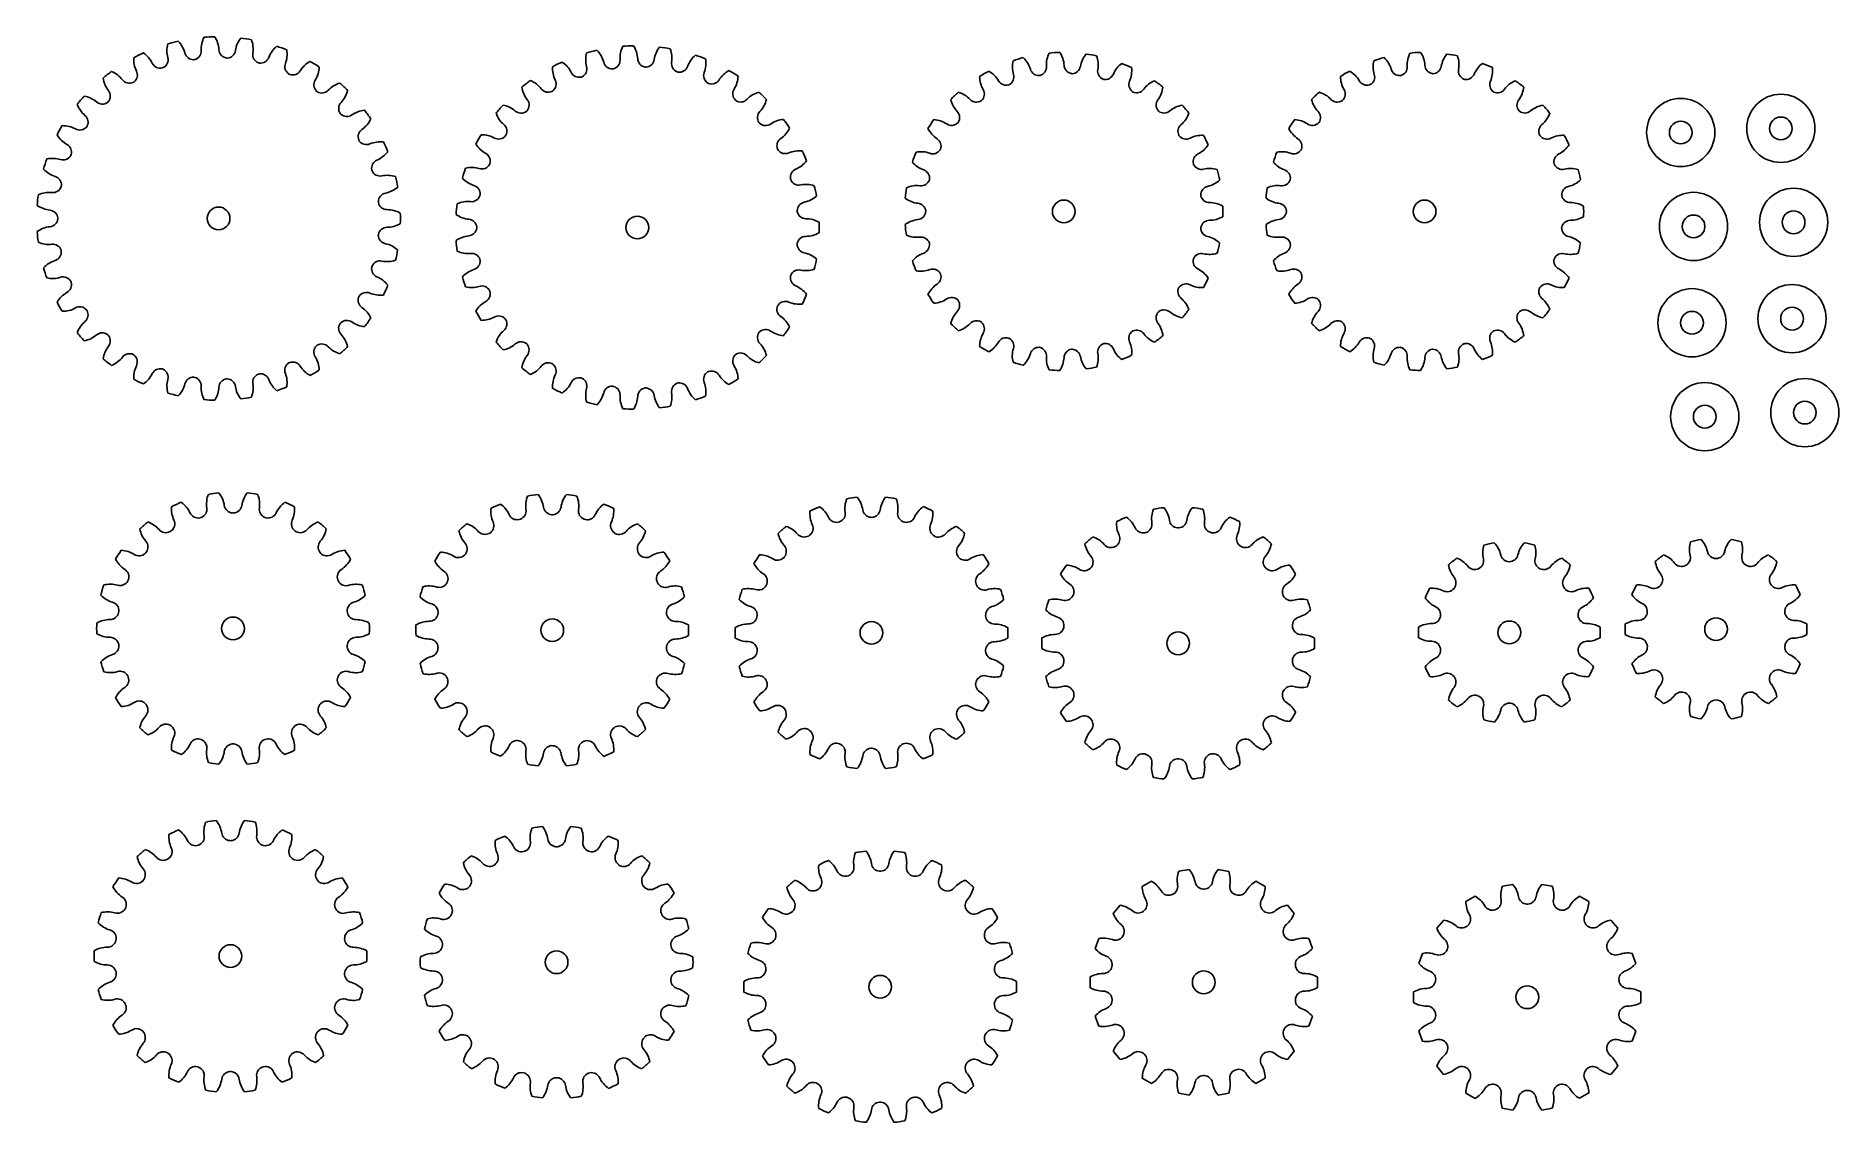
# Model space of a CAD drawing. Header units: millimetres. Extents: x 3025 to 3064.6, y 1697.2 to 1721.1.
import ezdxf

# ---------------------------------------------------------------- set-up
doc = ezdxf.new("R2010")
doc.units = ezdxf.units.MM

# ---------------------------------------------------------------- blocks, each defined once
blk = doc.blocks.new('*U43')
for centre, radius, start, end in [((0.337, 0.063), 0.584, 163.0416, 192.8571), ((0.337, -1.687), 2, 99.4923, 106.222), ((-0.422, -0.11), 0.584, 12.8571, 42.6726), ((0.337, 0.063), 0.195, 192.8571, 270), ((-0.422, -0.11), 0.195, 295.7143, 12.8571)]:
    blk.add_arc(centre, radius, start, end)
blk = doc.blocks.new('*U45')
at = {"color": 0, "linetype": 'ByBlock', "lineweight": -2, "transparency": 16777216}
for p, rotation in [((1343.446, 1856.92), 25.71428571428572), ((1344.909, 1857.213), 334.2857142857143), ((1345.59, 1856.862), 308.5714285714286), ((1342.952, 1856.335), 51.42857142857143), ((1346.051, 1856.251), 282.8571428571428), ((1342.762, 1855.593), 77.14285714285715), ((1346.201, 1855.5), 257.1428571428571), ((1342.912, 1854.842), 102.8571428571429), ((1346.011, 1854.759), 231.4285714285714), ((1343.373, 1854.231), 128.5714285714286), ((1345.517, 1854.173), 205.7142857142857), ((1344.054, 1853.88), 154.2857142857143), ((1344.819, 1853.86), 180)]:
    blk.add_blockref('*U43', p, dxfattribs=dict(at, rotation=rotation))
blk.add_blockref('*U43', (1344.144, 1857.234), dxfattribs=at)
blk = doc.blocks.new('*U46')
for centre, radius, start, end in [((0.337, 0.063), 0.584, 163.0416, 192.8571), ((0.337, -1.687), 2, 99.4923, 106.222), ((-0.422, -0.11), 0.584, 12.8571, 42.6726), ((0.337, 0.063), 0.195, 192.8571, 270), ((-0.422, -0.11), 0.195, 295.7143, 12.8571)]:
    blk.add_arc(centre, radius, start, end)
blk = doc.blocks.new('*U47')
at = {"color": 0, "linetype": 'ByBlock', "lineweight": -2, "transparency": 16777216}
for p, rotation in [((1343.446, 1856.92), 25.71428571428572), ((1344.909, 1857.213), 334.2857142857143), ((1345.59, 1856.862), 308.5714285714286), ((1342.952, 1856.335), 51.42857142857143), ((1346.051, 1856.251), 282.8571428571428), ((1342.762, 1855.593), 77.14285714285715), ((1346.201, 1855.5), 257.1428571428571), ((1342.912, 1854.842), 102.8571428571429), ((1346.011, 1854.759), 231.4285714285714), ((1343.373, 1854.231), 128.5714285714286), ((1345.517, 1854.173), 205.7142857142857), ((1344.054, 1853.88), 154.2857142857143), ((1344.819, 1853.86), 180)]:
    blk.add_blockref('*U46', p, dxfattribs=dict(at, rotation=rotation))
blk.add_blockref('*U46', (1344.144, 1857.234), dxfattribs=at)
blk = doc.blocks.new('*U48')
blk.add_line((0.118, 0.24), (-0.117, 0.24))
for centre, radius, start, end in [((0.39, -0.05), 0.584, 150.1576, 179.9731), ((-0.389, -0.05), 0.584, 359.9731, 29.7886), ((-0.389, -0.05), 0.195, 282.8303, 359.9731), ((0.39, -0.05), 0.195, 179.9731, 257.116)]:
    blk.add_arc(centre, radius, start, end)
blk = doc.blocks.new('*U49')
at = {"color": 0, "linetype": 'ByBlock', "lineweight": -2, "transparency": 16777216}
for p, rotation in [((1360.104, 1843.311), 19.99999999999999), ((1361.65, 1843.311), 340.0000000000001), ((1359.425, 1842.918), 40.00000000000002), ((1362.33, 1842.919), 320.0000000000001), ((1358.92, 1842.317), 60.00000000000001), ((1362.834, 1842.317), 299.9999999999999), ((1358.652, 1841.579), 80.00000000000001), ((1363.103, 1841.58), 280.0000000000001), ((1358.652, 1840.795), 100), ((1363.103, 1840.795), 260), ((1358.92, 1840.057), 120), ((1362.835, 1840.058), 240), ((1359.425, 1839.456), 140.0000000000001), ((1362.33, 1839.456), 220), ((1360.105, 1839.064), 160), ((1360.878, 1838.927), 180), ((1361.651, 1839.064), 200)]:
    blk.add_blockref('*U48', p, dxfattribs=dict(at, rotation=rotation))
blk.add_blockref('*U48', (1360.877, 1843.447), dxfattribs=at)
blk = doc.blocks.new('*U50')
blk.add_line((0.118, 0.24), (-0.117, 0.24))
for centre, radius, start, end in [((0.39, -0.05), 0.584, 150.1576, 179.9731), ((-0.389, -0.05), 0.584, 359.9731, 29.7886), ((-0.389, -0.05), 0.195, 282.8303, 359.9731), ((0.39, -0.05), 0.195, 179.9731, 257.116)]:
    blk.add_arc(centre, radius, start, end)
blk = doc.blocks.new('*U51')
at = {"color": 0, "linetype": 'ByBlock', "lineweight": -2, "transparency": 16777216}
for p, rotation in [((1360.104, 1843.311), 19.99999999999999), ((1361.65, 1843.311), 340.0000000000001), ((1359.425, 1842.918), 40.00000000000002), ((1362.33, 1842.919), 320.0000000000001), ((1358.92, 1842.317), 60.00000000000001), ((1362.834, 1842.317), 299.9999999999999), ((1358.652, 1841.579), 80.00000000000001), ((1363.103, 1841.58), 280.0000000000001), ((1358.652, 1840.795), 100), ((1363.103, 1840.795), 260), ((1358.92, 1840.057), 120), ((1362.835, 1840.058), 240), ((1359.425, 1839.456), 140.0000000000001), ((1362.33, 1839.456), 220), ((1360.105, 1839.064), 160), ((1360.878, 1838.927), 180), ((1361.651, 1839.064), 200)]:
    blk.add_blockref('*U50', p, dxfattribs=dict(at, rotation=rotation))
blk.add_blockref('*U50', (1360.877, 1843.447), dxfattribs=at)
blk = doc.blocks.new('*U52')
for centre, radius, start, end in [((0.389, -0.051), 0.584, 150.2606, 180.0761), ((0.002, -1.758), 2, 86.7113, 93.4409), ((-0.39, -0.052), 0.584, 0.0761, 29.8916), ((-0.39, -0.052), 0.195, 282.9332, 0.0761), ((0.389, -0.051), 0.195, 180.0761, 257.219)]:
    blk.add_arc(centre, radius, start, end)
blk = doc.blocks.new('*U53')
at = {"color": 0, "linetype": 'ByBlock', "lineweight": -2, "transparency": 16777216}
for p, rotation in [((1403.696, 1868.547), 16.36363636363637), ((1405.25, 1868.547), 343.6363636363637), ((1402.981, 1868.221), 32.72727272727273), ((1405.963, 1868.221), 327.2727272727273), ((1402.388, 1867.707), 49.09090909090909), ((1406.557, 1867.706), 310.909090909091), ((1401.963, 1867.047), 65.45454545454544), ((1406.981, 1867.046), 294.5454545454546), ((1401.742, 1866.294), 81.81818181818183), ((1407.202, 1866.293), 278.1818181818181), ((1401.742, 1865.509), 98.18181818181817), ((1407.202, 1865.508), 261.8181818181818), ((1401.963, 1864.756), 114.5454545454546), ((1406.98, 1864.755), 245.4545454545454), ((1402.387, 1864.095), 130.9090909090909), ((1406.556, 1864.094), 229.090909090909), ((1402.98, 1863.581), 147.2727272727273), ((1405.962, 1863.58), 212.7272727272727), ((1403.694, 1863.255), 163.6363636363637), ((1404.471, 1863.143), 180), ((1405.248, 1863.255), 196.3636363636363)]:
    blk.add_blockref('*U52', p, dxfattribs=dict(at, rotation=rotation))
blk.add_blockref('*U52', (1404.473, 1868.659), dxfattribs=at)
blk = doc.blocks.new('*U54')
for centre, radius, start, end in [((0.389, -0.051), 0.584, 150.2606, 180.0761), ((0.002, -1.758), 2, 86.7113, 93.4409), ((-0.39, -0.052), 0.584, 0.0761, 29.8916), ((-0.39, -0.052), 0.195, 282.9332, 0.0761), ((0.389, -0.051), 0.195, 180.0761, 257.219)]:
    blk.add_arc(centre, radius, start, end)
blk = doc.blocks.new('*U55')
at = {"color": 0, "linetype": 'ByBlock', "lineweight": -2, "transparency": 16777216}
for p, rotation in [((1403.696, 1868.547), 16.36363636363637), ((1405.25, 1868.547), 343.6363636363637), ((1402.981, 1868.221), 32.72727272727273), ((1405.963, 1868.221), 327.2727272727273), ((1402.388, 1867.707), 49.09090909090909), ((1406.557, 1867.706), 310.909090909091), ((1401.963, 1867.047), 65.45454545454544), ((1406.981, 1867.046), 294.5454545454546), ((1401.742, 1866.294), 81.81818181818183), ((1407.202, 1866.293), 278.1818181818181), ((1401.742, 1865.509), 98.18181818181817), ((1407.202, 1865.508), 261.8181818181818), ((1401.963, 1864.756), 114.5454545454546), ((1406.98, 1864.755), 245.4545454545454), ((1402.387, 1864.095), 130.9090909090909), ((1406.556, 1864.094), 229.090909090909), ((1402.98, 1863.581), 147.2727272727273), ((1405.962, 1863.58), 212.7272727272727), ((1403.694, 1863.255), 163.6363636363637), ((1404.471, 1863.143), 180), ((1405.248, 1863.255), 196.3636363636363)]:
    blk.add_blockref('*U54', p, dxfattribs=dict(at, rotation=rotation))
blk.add_blockref('*U54', (1404.473, 1868.659), dxfattribs=at)
blk = doc.blocks.new('*U62')
for centre, radius, start, end in [((0.389, -0.051), 0.584, 150.2606, 180.0761), ((0.002, -1.758), 2, 86.7113, 93.4409), ((-0.39, -0.052), 0.584, 0.0761, 29.8916), ((-0.39, -0.052), 0.195, 282.9332, 0.0761), ((0.389, -0.051), 0.195, 180.0761, 257.219)]:
    blk.add_arc(centre, radius, start, end)
blk = doc.blocks.new('*U63')
at = {"color": 0, "linetype": 'ByBlock', "lineweight": -2, "transparency": 16777216}
for p, rotation in [((1403.696, 1868.547), 16.36363636363637), ((1405.25, 1868.547), 343.6363636363637), ((1402.981, 1868.221), 32.72727272727273), ((1405.963, 1868.221), 327.2727272727273), ((1402.388, 1867.707), 49.09090909090909), ((1406.557, 1867.706), 310.909090909091), ((1401.963, 1867.047), 65.45454545454544), ((1406.981, 1867.046), 294.5454545454546), ((1401.742, 1866.294), 81.81818181818183), ((1407.202, 1866.293), 278.1818181818181), ((1401.742, 1865.509), 98.18181818181817), ((1407.202, 1865.508), 261.8181818181818), ((1401.963, 1864.756), 114.5454545454546), ((1406.98, 1864.755), 245.4545454545454), ((1402.387, 1864.095), 130.9090909090909), ((1406.556, 1864.094), 229.090909090909), ((1402.98, 1863.581), 147.2727272727273), ((1405.962, 1863.58), 212.7272727272727), ((1403.694, 1863.255), 163.6363636363637), ((1404.471, 1863.143), 180), ((1405.248, 1863.255), 196.3636363636363)]:
    blk.add_blockref('*U62', p, dxfattribs=dict(at, rotation=rotation))
blk.add_blockref('*U62', (1404.473, 1868.659), dxfattribs=at)
blk = doc.blocks.new('*U64')
for centre, radius, start, end in [((0.389, -0.051), 0.584, 150.2606, 180.0761), ((0.002, -1.758), 2, 86.7113, 93.4409), ((-0.39, -0.052), 0.584, 0.0761, 29.8916), ((-0.39, -0.052), 0.195, 282.9332, 0.0761), ((0.389, -0.051), 0.195, 180.0761, 257.219)]:
    blk.add_arc(centre, radius, start, end)
blk = doc.blocks.new('*U65')
at = {"color": 0, "linetype": 'ByBlock', "lineweight": -2, "transparency": 16777216}
for p, rotation in [((1403.696, 1868.547), 16.36363636363637), ((1405.25, 1868.547), 343.6363636363637), ((1402.981, 1868.221), 32.72727272727273), ((1405.963, 1868.221), 327.2727272727273), ((1402.388, 1867.707), 49.09090909090909), ((1406.557, 1867.706), 310.909090909091), ((1401.963, 1867.047), 65.45454545454544), ((1406.981, 1867.046), 294.5454545454546), ((1401.742, 1866.294), 81.81818181818183), ((1407.202, 1866.293), 278.1818181818181), ((1401.742, 1865.509), 98.18181818181817), ((1407.202, 1865.508), 261.8181818181818), ((1401.963, 1864.756), 114.5454545454546), ((1406.98, 1864.755), 245.4545454545454), ((1402.387, 1864.095), 130.9090909090909), ((1406.556, 1864.094), 229.090909090909), ((1402.98, 1863.581), 147.2727272727273), ((1405.962, 1863.58), 212.7272727272727), ((1403.694, 1863.255), 163.6363636363637), ((1404.471, 1863.143), 180), ((1405.248, 1863.255), 196.3636363636363)]:
    blk.add_blockref('*U64', p, dxfattribs=dict(at, rotation=rotation))
blk.add_blockref('*U64', (1404.473, 1868.659), dxfattribs=at)
blk = doc.blocks.new('*U66')
for centre, radius, start, end in [((0.389, -0.051), 0.584, 150.2606, 180.0761), ((0.002, -1.758), 2, 86.7113, 93.4409), ((-0.39, -0.052), 0.584, 0.0761, 29.8916), ((-0.39, -0.052), 0.195, 282.9332, 0.0761), ((0.389, -0.051), 0.195, 180.0761, 257.219)]:
    blk.add_arc(centre, radius, start, end)
blk = doc.blocks.new('*U67')
at = {"color": 0, "linetype": 'ByBlock', "lineweight": -2, "transparency": 16777216}
for p, rotation in [((1403.696, 1868.547), 16.36363636363637), ((1405.25, 1868.547), 343.6363636363637), ((1402.981, 1868.221), 32.72727272727273), ((1405.963, 1868.221), 327.2727272727273), ((1402.388, 1867.707), 49.09090909090909), ((1406.557, 1867.706), 310.909090909091), ((1401.963, 1867.047), 65.45454545454544), ((1406.981, 1867.046), 294.5454545454546), ((1401.742, 1866.294), 81.81818181818183), ((1407.202, 1866.293), 278.1818181818181), ((1401.742, 1865.509), 98.18181818181817), ((1407.202, 1865.508), 261.8181818181818), ((1401.963, 1864.756), 114.5454545454546), ((1406.98, 1864.755), 245.4545454545454), ((1402.387, 1864.095), 130.9090909090909), ((1406.556, 1864.094), 229.090909090909), ((1402.98, 1863.581), 147.2727272727273), ((1405.962, 1863.58), 212.7272727272727), ((1403.694, 1863.255), 163.6363636363637), ((1404.471, 1863.143), 180), ((1405.248, 1863.255), 196.3636363636363)]:
    blk.add_blockref('*U66', p, dxfattribs=dict(at, rotation=rotation))
blk.add_blockref('*U66', (1404.473, 1868.659), dxfattribs=at)
blk = doc.blocks.new('*U68')
for centre, radius, start, end in [((0.389, -0.051), 0.584, 150.2606, 180.0761), ((0.002, -1.758), 2, 86.7113, 93.4409), ((-0.39, -0.052), 0.584, 0.0761, 29.8916), ((-0.39, -0.052), 0.195, 282.9332, 0.0761), ((0.389, -0.051), 0.195, 180.0761, 257.219)]:
    blk.add_arc(centre, radius, start, end)
blk = doc.blocks.new('*U69')
at = {"color": 0, "linetype": 'ByBlock', "lineweight": -2, "transparency": 16777216}
for p, rotation in [((1403.696, 1868.547), 16.36363636363637), ((1405.25, 1868.547), 343.6363636363637), ((1402.981, 1868.221), 32.72727272727273), ((1405.963, 1868.221), 327.2727272727273), ((1402.388, 1867.707), 49.09090909090909), ((1406.557, 1867.706), 310.909090909091), ((1401.963, 1867.047), 65.45454545454544), ((1406.981, 1867.046), 294.5454545454546), ((1401.742, 1866.294), 81.81818181818183), ((1407.202, 1866.293), 278.1818181818181), ((1401.742, 1865.509), 98.18181818181817), ((1407.202, 1865.508), 261.8181818181818), ((1401.963, 1864.756), 114.5454545454546), ((1406.98, 1864.755), 245.4545454545454), ((1402.387, 1864.095), 130.9090909090909), ((1406.556, 1864.094), 229.090909090909), ((1402.98, 1863.581), 147.2727272727273), ((1405.962, 1863.58), 212.7272727272727), ((1403.694, 1863.255), 163.6363636363637), ((1404.471, 1863.143), 180), ((1405.248, 1863.255), 196.3636363636363)]:
    blk.add_blockref('*U68', p, dxfattribs=dict(at, rotation=rotation))
blk.add_blockref('*U68', (1404.473, 1868.659), dxfattribs=at)
blk = doc.blocks.new('*U70')
for centre, radius, start, end in [((0.389, -0.051), 0.584, 150.2606, 180.0761), ((0.002, -1.758), 2, 86.7113, 93.4409), ((-0.39, -0.052), 0.584, 0.0761, 29.8916), ((-0.39, -0.052), 0.195, 282.9332, 0.0761), ((0.389, -0.051), 0.195, 180.0761, 257.219)]:
    blk.add_arc(centre, radius, start, end)
blk = doc.blocks.new('*U71')
at = {"color": 0, "linetype": 'ByBlock', "lineweight": -2, "transparency": 16777216}
for p, rotation in [((1403.696, 1868.547), 16.36363636363637), ((1405.25, 1868.547), 343.6363636363637), ((1402.981, 1868.221), 32.72727272727273), ((1405.963, 1868.221), 327.2727272727273), ((1402.388, 1867.707), 49.09090909090909), ((1406.557, 1867.706), 310.909090909091), ((1401.963, 1867.047), 65.45454545454544), ((1406.981, 1867.046), 294.5454545454546), ((1401.742, 1866.294), 81.81818181818183), ((1407.202, 1866.293), 278.1818181818181), ((1401.742, 1865.509), 98.18181818181817), ((1407.202, 1865.508), 261.8181818181818), ((1401.963, 1864.756), 114.5454545454546), ((1406.98, 1864.755), 245.4545454545454), ((1402.387, 1864.095), 130.9090909090909), ((1406.556, 1864.094), 229.090909090909), ((1402.98, 1863.581), 147.2727272727273), ((1405.962, 1863.58), 212.7272727272727), ((1403.694, 1863.255), 163.6363636363637), ((1404.471, 1863.143), 180), ((1405.248, 1863.255), 196.3636363636363)]:
    blk.add_blockref('*U70', p, dxfattribs=dict(at, rotation=rotation))
blk.add_blockref('*U70', (1404.473, 1868.659), dxfattribs=at)
blk = doc.blocks.new('*U72')
for centre, radius, start, end in [((0.389, -0.051), 0.584, 150.2606, 180.0761), ((0.002, -1.758), 2, 86.7113, 93.4409), ((-0.39, -0.052), 0.584, 0.0761, 29.8916), ((-0.39, -0.052), 0.195, 282.9332, 0.0761), ((0.389, -0.051), 0.195, 180.0761, 257.219)]:
    blk.add_arc(centre, radius, start, end)
blk = doc.blocks.new('*U73')
at = {"color": 0, "linetype": 'ByBlock', "lineweight": -2, "transparency": 16777216}
for p, rotation in [((1385.122, 1848.391), 13.33333333333331), ((1386.625, 1848.39), 346.6666666666667), ((1384.411, 1848.132), 26.66666666666668), ((1387.336, 1848.132), 333.3333333333333), ((1383.779, 1847.717), 39.99999999999999), ((1387.967, 1847.716), 319.9999999999999), ((1383.26, 1847.166), 53.33333333333334), ((1388.486, 1847.165), 306.6666666666667), ((1382.882, 1846.511), 66.66666666666667), ((1388.865, 1846.51), 293.3333333333334), ((1382.665, 1845.787), 79.99999999999999), ((1389.081, 1845.786), 280), ((1382.62, 1845.032), 93.33333333333336), ((1389.125, 1845.03), 266.6666666666667), ((1382.752, 1844.287), 106.6666666666667), ((1388.994, 1844.285), 253.3333333333333), ((1383.051, 1843.592), 120), ((1388.694, 1843.591), 240), ((1383.503, 1842.985), 133.3333333333333), ((1388.242, 1842.984), 226.6666666666666), ((1384.082, 1842.499), 146.6666666666667), ((1387.663, 1842.498), 213.3333333333333), ((1384.758, 1842.159), 160), ((1385.494, 1841.985), 173.3333333333334), ((1386.25, 1841.984), 186.6666666666667), ((1386.987, 1842.159), 200)]:
    blk.add_blockref('*U72', p, dxfattribs=dict(at, rotation=rotation))
blk.add_blockref('*U72', (1385.873, 1848.478), dxfattribs=at)
blk = doc.blocks.new('*U56')
for centre, radius, start, end in [((0.389, -0.051), 0.584, 150.2606, 180.0761), ((0.002, -1.758), 2, 86.7113, 93.4409), ((-0.39, -0.052), 0.584, 0.0761, 29.8916), ((-0.39, -0.052), 0.195, 282.9332, 0.0761), ((0.389, -0.051), 0.195, 180.0761, 257.219)]:
    blk.add_arc(centre, radius, start, end)
blk = doc.blocks.new('*U57')
at = {"color": 0, "linetype": 'ByBlock', "lineweight": -2, "transparency": 16777216}
for p, rotation in [((1385.122, 1848.391), 13.33333333333331), ((1386.625, 1848.39), 346.6666666666667), ((1384.411, 1848.132), 26.66666666666668), ((1387.336, 1848.132), 333.3333333333333), ((1383.779, 1847.717), 39.99999999999999), ((1387.967, 1847.716), 319.9999999999999), ((1383.26, 1847.166), 53.33333333333334), ((1388.486, 1847.165), 306.6666666666667), ((1382.882, 1846.511), 66.66666666666667), ((1388.865, 1846.51), 293.3333333333334), ((1382.665, 1845.787), 79.99999999999999), ((1389.081, 1845.786), 280), ((1382.62, 1845.032), 93.33333333333336), ((1389.125, 1845.03), 266.6666666666667), ((1382.752, 1844.287), 106.6666666666667), ((1388.994, 1844.285), 253.3333333333333), ((1383.051, 1843.592), 120), ((1388.694, 1843.591), 240), ((1383.503, 1842.985), 133.3333333333333), ((1388.242, 1842.984), 226.6666666666666), ((1384.082, 1842.499), 146.6666666666667), ((1387.663, 1842.498), 213.3333333333333), ((1384.758, 1842.159), 160), ((1385.494, 1841.985), 173.3333333333334), ((1386.25, 1841.984), 186.6666666666667), ((1386.987, 1842.159), 200)]:
    blk.add_blockref('*U56', p, dxfattribs=dict(at, rotation=rotation))
blk.add_blockref('*U56', (1385.873, 1848.478), dxfattribs=at)
blk = doc.blocks.new('*U58')
for centre, radius, start, end in [((0.389, -0.051), 0.584, 150.2606, 180.0761), ((0.002, -1.758), 2, 86.7113, 93.4409), ((-0.39, -0.052), 0.584, 0.0761, 29.8916), ((-0.39, -0.052), 0.195, 282.9332, 0.0761), ((0.389, -0.051), 0.195, 180.0761, 257.219)]:
    blk.add_arc(centre, radius, start, end)
blk = doc.blocks.new('*U59')
at = {"color": 0, "linetype": 'ByBlock', "lineweight": -2, "transparency": 16777216}
for p, rotation in [((1414.876, 1865.37), 11.61290322580639), ((1416.389, 1865.369), 348.3870967741936), ((1414.151, 1865.142), 23.22580645161289), ((1417.115, 1865.142), 336.7741935483871), ((1413.486, 1864.773), 34.83870967741935), ((1417.779, 1864.772), 325.1612903225807), ((1412.909, 1864.278), 46.45161290322581), ((1418.356, 1864.277), 313.5483870967742), ((1412.443, 1863.677), 58.06451612903226), ((1418.822, 1863.676), 301.9354838709677), ((1412.108, 1862.994), 69.6774193548387), ((1419.156, 1862.993), 290.3225806451613), ((1411.918, 1862.258), 81.29032258064515), ((1419.347, 1862.257), 278.7096774193548), ((1411.879, 1861.499), 92.90322580645163), ((1419.385, 1861.498), 267.0967741935484), ((1411.994, 1860.747), 104.5161290322581), ((1419.27, 1860.746), 255.4838709677419), ((1412.258, 1860.034), 116.1290322580645), ((1419.006, 1860.033), 243.8709677419355), ((1412.66, 1859.389), 127.741935483871), ((1418.603, 1859.388), 232.258064516129), ((1413.184, 1858.838), 139.3548387096774), ((1418.079, 1858.837), 220.6451612903225), ((1413.808, 1858.403), 150.9677419354839), ((1417.455, 1858.402), 209.0322580645161), ((1414.506, 1858.103), 162.5806451612903), ((1415.251, 1857.95), 174.1935483870969), ((1416.012, 1857.95), 185.8064516129032), ((1416.756, 1858.103), 197.4193548387096)]:
    blk.add_blockref('*U58', p, dxfattribs=dict(at, rotation=rotation))
blk.add_blockref('*U58', (1415.633, 1865.446), dxfattribs=at)
blk = doc.blocks.new('*U60')
for centre, radius, start, end in [((0.389, -0.051), 0.584, 150.2606, 180.0761), ((0.002, -1.758), 2, 86.7113, 93.4409), ((-0.39, -0.052), 0.584, 0.0761, 29.8916), ((-0.39, -0.052), 0.195, 282.9332, 0.0761), ((0.389, -0.051), 0.195, 180.0761, 257.219)]:
    blk.add_arc(centre, radius, start, end)
blk = doc.blocks.new('*U61')
at = {"color": 0, "linetype": 'ByBlock', "lineweight": -2, "transparency": 16777216}
for p, rotation in [((1414.876, 1865.37), 11.61290322580639), ((1416.389, 1865.369), 348.3870967741936), ((1414.151, 1865.142), 23.22580645161289), ((1417.115, 1865.142), 336.7741935483871), ((1413.486, 1864.773), 34.83870967741935), ((1417.779, 1864.772), 325.1612903225807), ((1412.909, 1864.278), 46.45161290322581), ((1418.356, 1864.277), 313.5483870967742), ((1412.443, 1863.677), 58.06451612903226), ((1418.822, 1863.676), 301.9354838709677), ((1412.108, 1862.994), 69.6774193548387), ((1419.156, 1862.993), 290.3225806451613), ((1411.918, 1862.258), 81.29032258064515), ((1419.347, 1862.257), 278.7096774193548), ((1411.879, 1861.499), 92.90322580645163), ((1419.385, 1861.498), 267.0967741935484), ((1411.994, 1860.747), 104.5161290322581), ((1419.27, 1860.746), 255.4838709677419), ((1412.258, 1860.034), 116.1290322580645), ((1419.006, 1860.033), 243.8709677419355), ((1412.66, 1859.389), 127.741935483871), ((1418.603, 1859.388), 232.258064516129), ((1413.184, 1858.838), 139.3548387096774), ((1418.079, 1858.837), 220.6451612903225), ((1413.808, 1858.403), 150.9677419354839), ((1417.455, 1858.402), 209.0322580645161), ((1414.506, 1858.103), 162.5806451612903), ((1415.251, 1857.95), 174.1935483870969), ((1416.012, 1857.95), 185.8064516129032), ((1416.756, 1858.103), 197.4193548387096)]:
    blk.add_blockref('*U60', p, dxfattribs=dict(at, rotation=rotation))
blk.add_blockref('*U60', (1415.633, 1865.446), dxfattribs=at)

msp = doc.modelspace()

# ---------------------------------------------------------------- linework, layer by layer
for p, q in [((3028.42, 1720.578), (3028.443, 1720.581)), ((3029.134, 1720.617), (3029.157, 1720.614)), ((3029.863, 1720.504), (3029.841, 1720.51)), ((3027.75, 1720.404), (3027.728, 1720.397)), ((3030.512, 1720.264), (3030.532, 1720.253)), ((3036.96, 1720.205), (3036.939, 1720.198)), ((3037.63, 1720.379), (3037.653, 1720.381)), ((3038.344, 1720.417), (3038.367, 1720.415)), ((3039.073, 1720.305), (3039.051, 1720.311)), ((3047.034, 1720.231), (3047.021, 1720.23)), ((3047.725, 1720.273), (3047.737, 1720.271)), ((3048.419, 1720.151), (3048.431, 1720.147)), ((3054.969, 1720.231), (3054.956, 1720.23)), ((3055.66, 1720.273), (3055.673, 1720.271)), ((3056.355, 1720.151), (3056.367, 1720.147)), ((3027.087, 1720.08), (3027.107, 1720.091)), ((3031.12, 1719.888), (3031.138, 1719.873)), ((3036.298, 1719.881), (3036.318, 1719.892)), ((3039.723, 1720.065), (3039.743, 1720.054)), ((3046.358, 1720.031), (3046.346, 1720.027)), ((3049.067, 1719.873), (3049.078, 1719.866)), ((3054.293, 1720.031), (3054.281, 1720.027)), ((3057.002, 1719.873), (3057.013, 1719.866)), ((3026.523, 1719.641), (3026.54, 1719.656)), ((3031.64, 1719.397), (3031.654, 1719.379)), ((3035.734, 1719.441), (3035.751, 1719.456)), ((3040.331, 1719.689), (3040.348, 1719.674)), ((3045.736, 1719.673), (3045.747, 1719.68)), ((3049.642, 1719.444), (3049.633, 1719.454)), ((3053.671, 1719.673), (3053.682, 1719.68)), ((3057.577, 1719.444), (3057.569, 1719.454)), ((3026.059, 1719.097), (3026.073, 1719.115)), ((3040.85, 1719.198), (3040.864, 1719.18)), ((3045.224, 1719.188), (3045.233, 1719.197)), ((3053.159, 1719.188), (3053.168, 1719.197)), ((3032.05, 1718.811), (3032.06, 1718.791)), ((3035.269, 1718.897), (3035.283, 1718.916)), ((3041.261, 1718.612), (3041.271, 1718.592)), ((3044.838, 1718.598), (3044.844, 1718.609)), ((3050.094, 1718.903), (3050.088, 1718.914)), ((3052.773, 1718.598), (3052.78, 1718.609)), ((3058.029, 1718.903), (3058.023, 1718.914)), ((3025.714, 1718.47), (3025.724, 1718.491)), ((3032.334, 1718.155), (3032.34, 1718.133)), ((3034.924, 1718.271), (3034.934, 1718.292)), ((3050.409, 1718.272), (3050.405, 1718.285)), ((3058.344, 1718.272), (3058.341, 1718.285)), ((3025.508, 1717.81), (3025.502, 1717.787)), ((3041.545, 1717.956), (3041.55, 1717.934)), ((3044.602, 1717.948), (3044.598, 1717.935)), ((3052.537, 1717.948), (3052.533, 1717.935)), ((3032.48, 1717.455), (3032.481, 1717.432)), ((3034.718, 1717.611), (3034.712, 1717.588)), ((3050.57, 1717.586), (3050.569, 1717.599)), ((3058.505, 1717.586), (3058.505, 1717.599)), ((3025.432, 1717.076), (3025.432, 1717.106)), ((3041.691, 1717.256), (3041.692, 1717.233)), ((3044.517, 1717.235), (3044.518, 1717.248)), ((3052.453, 1717.235), (3052.454, 1717.248)), ((3032.482, 1716.74), (3032.479, 1716.717)), ((3034.642, 1716.877), (3034.642, 1716.907)), ((3041.693, 1716.541), (3041.689, 1716.518)), ((3044.6, 1716.535), (3044.599, 1716.548)), ((3050.571, 1716.894), (3050.568, 1716.881)), ((3052.536, 1716.535), (3052.534, 1716.548)), ((3058.506, 1716.894), (3058.503, 1716.881)), ((3025.506, 1716.365), (3025.503, 1716.387)), ((3034.717, 1716.166), (3034.713, 1716.188)), ((3050.409, 1716.208), (3050.404, 1716.196)), ((3058.345, 1716.208), (3058.339, 1716.196)), ((3032.333, 1716.018), (3032.341, 1716.039)), ((3041.543, 1715.819), (3041.551, 1715.84)), ((3044.843, 1715.873), (3044.838, 1715.885)), ((3052.778, 1715.873), (3052.773, 1715.885)), ((3025.722, 1715.683), (3025.714, 1715.705)), ((3032.049, 1715.362), (3032.061, 1715.381)), ((3034.933, 1715.484), (3034.925, 1715.506)), ((3050.086, 1715.567), (3050.094, 1715.577)), ((3058.022, 1715.567), (3058.029, 1715.577)), ((3026.071, 1715.059), (3026.059, 1715.078)), ((3041.259, 1715.163), (3041.271, 1715.182)), ((3045.231, 1715.284), (3045.224, 1715.295)), ((3049.632, 1715.028), (3049.642, 1715.036)), ((3053.167, 1715.284), (3053.159, 1715.295)), ((3057.567, 1715.028), (3057.577, 1715.036)), ((3031.654, 1714.793), (3031.638, 1714.776)), ((3035.282, 1714.86), (3035.27, 1714.879)), ((3040.864, 1714.594), (3040.849, 1714.577)), ((3045.745, 1714.802), (3045.736, 1714.81)), ((3049.066, 1714.608), (3049.077, 1714.614)), ((3053.681, 1714.802), (3053.671, 1714.81)), ((3057.001, 1714.608), (3057.013, 1714.614)), ((3026.539, 1714.518), (3026.523, 1714.534)), ((3031.119, 1714.286), (3031.137, 1714.299)), ((3035.749, 1714.319), (3035.733, 1714.335)), ((3046.357, 1714.45), (3046.345, 1714.456)), ((3047.032, 1714.249), (3047.02, 1714.253)), ((3047.736, 1714.21), (3047.723, 1714.21)), ((3048.418, 1714.331), (3048.43, 1714.333)), ((3054.292, 1714.45), (3054.28, 1714.456)), ((3054.968, 1714.249), (3054.955, 1714.253)), ((3055.672, 1714.21), (3055.659, 1714.21)), ((3056.353, 1714.331), (3056.366, 1714.333)), ((3027.106, 1714.082), (3027.087, 1714.095)), ((3027.727, 1713.778), (3027.748, 1713.769)), ((3030.511, 1713.91), (3030.532, 1713.919)), ((3036.316, 1713.883), (3036.297, 1713.896)), ((3040.329, 1714.087), (3040.348, 1714.1)), ((3028.419, 1713.597), (3028.441, 1713.592)), ((3029.133, 1713.558), (3029.155, 1713.558)), ((3029.839, 1713.664), (3029.862, 1713.668)), ((3036.938, 1713.579), (3036.959, 1713.57)), ((3037.629, 1713.397), (3037.652, 1713.393)), ((3039.05, 1713.465), (3039.072, 1713.469)), ((3039.721, 1713.711), (3039.742, 1713.72)), ((3038.343, 1713.359), (3038.366, 1713.359)), ((3029.268, 1710.61), (3029.3, 1710.608)), ((3027.897, 1710.198), (3027.924, 1710.214)), ((3028.553, 1710.502), (3028.584, 1710.51)), ((3030.014, 1710.501), (3029.985, 1710.511)), ((3030.67, 1710.197), (3030.644, 1710.214)), ((3035.574, 1710.464), (3035.604, 1710.472)), ((3036.289, 1710.571), (3036.32, 1710.57)), ((3037.035, 1710.463), (3037.005, 1710.473)), ((3042.594, 1710.406), (3042.624, 1710.414)), ((3043.309, 1710.514), (3043.34, 1710.512)), ((3044.055, 1710.405), (3044.025, 1710.415)), ((3050.055, 1710.283), (3050.087, 1710.281)), ((3034.918, 1710.16), (3034.944, 1710.176)), ((3037.69, 1710.158), (3037.665, 1710.176)), ((3041.938, 1710.102), (3041.964, 1710.118)), ((3044.71, 1710.101), (3044.685, 1710.118)), ((3048.684, 1709.871), (3048.711, 1709.887)), ((3049.34, 1710.175), (3049.37, 1710.183)), ((3050.801, 1710.174), (3050.772, 1710.184)), ((3051.457, 1709.87), (3051.431, 1709.887)), ((3027.354, 1709.721), (3027.375, 1709.744)), ((3031.213, 1709.72), (3031.194, 1709.744)), ((3034.374, 1709.683), (3034.395, 1709.706)), ((3038.233, 1709.682), (3038.214, 1709.706)), ((3041.394, 1709.625), (3041.415, 1709.648)), ((3045.253, 1709.624), (3045.234, 1709.648)), ((3048.141, 1709.394), (3048.162, 1709.417)), ((3052, 1709.393), (3051.981, 1709.417)), ((3026.966, 1709.111), (3026.98, 1709.139)), ((3031.588, 1709.138), (3031.6, 1709.109)), ((3033.986, 1709.073), (3034, 1709.1)), ((3038.608, 1709.1), (3038.62, 1709.071)), ((3041.007, 1709.015), (3041.021, 1709.043)), ((3045.628, 1709.042), (3045.64, 1709.013)), ((3047.753, 1708.784), (3047.767, 1708.812)), ((3052.375, 1708.811), (3052.387, 1708.782)), ((3026.767, 1708.416), (3026.772, 1708.446)), ((3031.799, 1708.415), (3031.796, 1708.445)), ((3033.787, 1708.378), (3033.792, 1708.408)), ((3038.819, 1708.376), (3038.816, 1708.407)), ((3040.807, 1708.32), (3040.813, 1708.35)), ((3045.84, 1708.318), (3045.836, 1708.349)), ((3047.554, 1708.089), (3047.559, 1708.119)), ((3052.586, 1708.088), (3052.583, 1708.118)), ((3026.771, 1707.693), (3026.768, 1707.724)), ((3031.795, 1707.692), (3031.8, 1707.722)), ((3033.791, 1707.654), (3033.788, 1707.685)), ((3038.815, 1707.653), (3038.82, 1707.684)), ((3040.811, 1707.597), (3040.808, 1707.628)), ((3045.835, 1707.596), (3045.841, 1707.626)), ((3026.979, 1707), (3026.967, 1707.029)), ((3031.587, 1707), (3031.601, 1707.027)), ((3047.558, 1707.366), (3047.555, 1707.397)), ((3052.582, 1707.365), (3052.587, 1707.395)), ((3033.999, 1706.962), (3033.987, 1706.991)), ((3038.607, 1706.961), (3038.621, 1706.989)), ((3041.019, 1706.904), (3041.007, 1706.933)), ((3045.627, 1706.903), (3045.641, 1706.931)), ((3047.766, 1706.673), (3047.754, 1706.702)), ((3052.374, 1706.673), (3052.388, 1706.7)), ((3027.373, 1706.394), (3027.354, 1706.418)), ((3031.192, 1706.394), (3031.213, 1706.417)), ((3034.393, 1706.356), (3034.374, 1706.38)), ((3038.212, 1706.356), (3038.233, 1706.378)), ((3041.414, 1706.298), (3041.394, 1706.322)), ((3045.232, 1706.298), (3045.254, 1706.321)), ((3027.923, 1705.924), (3027.897, 1705.942)), ((3030.67, 1705.94), (3030.643, 1705.924)), ((3034.943, 1705.886), (3034.917, 1705.903)), ((3037.69, 1705.902), (3037.663, 1705.886)), ((3041.963, 1705.828), (3041.937, 1705.845)), ((3044.71, 1705.844), (3044.683, 1705.828)), ((3048.16, 1706.067), (3048.141, 1706.091)), ((3051.979, 1706.067), (3052, 1706.09)), ((3028.582, 1705.627), (3028.553, 1705.637)), ((3029.298, 1705.529), (3029.267, 1705.53)), ((3030.014, 1705.636), (3029.983, 1705.628)), ((3035.602, 1705.589), (3035.573, 1705.599)), ((3036.319, 1705.49), (3036.288, 1705.491)), ((3037.034, 1705.597), (3037.004, 1705.59)), ((3042.622, 1705.531), (3042.593, 1705.541)), ((3044.054, 1705.54), (3044.024, 1705.532)), ((3048.71, 1705.597), (3048.684, 1705.615)), ((3051.456, 1705.613), (3051.43, 1705.597)), ((3043.339, 1705.433), (3043.308, 1705.434)), ((3049.369, 1705.3), (3049.34, 1705.31)), ((3050.085, 1705.202), (3050.054, 1705.203)), ((3050.801, 1705.309), (3050.77, 1705.301)), ((3028.496, 1703.295), (3028.526, 1703.303)), ((3029.211, 1703.403), (3029.242, 1703.401)), ((3029.957, 1703.294), (3029.927, 1703.304)), ((3035.67, 1703.161), (3035.7, 1703.169)), ((3036.385, 1703.268), (3036.416, 1703.267)), ((3037.131, 1703.16), (3037.101, 1703.17)), ((3027.84, 1702.991), (3027.866, 1703.007)), ((3030.612, 1702.99), (3030.587, 1703.007)), ((3035.014, 1702.857), (3035.04, 1702.873)), ((3037.786, 1702.855), (3037.761, 1702.873)), ((3043.501, 1702.73), (3043.532, 1702.729)), ((3027.296, 1702.514), (3027.317, 1702.537)), ((3031.156, 1702.513), (3031.136, 1702.537)), ((3034.47, 1702.38), (3034.491, 1702.403)), ((3038.329, 1702.378), (3038.31, 1702.403)), ((3042.13, 1702.319), (3042.157, 1702.334)), ((3042.786, 1702.623), (3042.816, 1702.631)), ((3044.247, 1702.621), (3044.217, 1702.631)), ((3044.903, 1702.317), (3044.877, 1702.335)), ((3050.622, 1702.334), (3050.642, 1702.335)), ((3026.909, 1701.904), (3026.923, 1701.932)), ((3031.53, 1701.931), (3031.542, 1701.902)), ((3049.922, 1702.207), (3049.941, 1702.215)), ((3051.324, 1702.214), (3051.342, 1702.208)), ((3057.039, 1701.879), (3057.057, 1701.886)), ((3057.739, 1702.006), (3057.759, 1702.007)), ((3058.44, 1701.886), (3058.459, 1701.88)), ((3034.083, 1701.769), (3034.097, 1701.797)), ((3038.704, 1701.797), (3038.716, 1701.768)), ((3041.586, 1701.842), (3041.608, 1701.865)), ((3045.446, 1701.84), (3045.426, 1701.864)), ((3049.308, 1701.849), (3049.323, 1701.862)), ((3051.942, 1701.862), (3051.957, 1701.849)), ((3056.424, 1701.521), (3056.439, 1701.534)), ((3059.058, 1701.533), (3059.074, 1701.521)), ((3026.709, 1701.209), (3026.715, 1701.239)), ((3031.742, 1701.208), (3031.738, 1701.238)), ((3033.883, 1701.074), (3033.889, 1701.105)), ((3038.916, 1701.073), (3038.912, 1701.104)), ((3041.199, 1701.231), (3041.213, 1701.259)), ((3045.821, 1701.258), (3045.833, 1701.23)), ((3048.853, 1701.301), (3048.862, 1701.319)), ((3052.402, 1701.319), (3052.412, 1701.302)), ((3055.97, 1700.973), (3055.979, 1700.99)), ((3059.519, 1700.991), (3059.529, 1700.974)), ((3026.713, 1700.486), (3026.71, 1700.517)), ((3031.737, 1700.485), (3031.743, 1700.515)), ((3033.887, 1700.351), (3033.884, 1700.382)), ((3038.911, 1700.35), (3038.917, 1700.381)), ((3040.999, 1700.536), (3041.005, 1700.567)), ((3046.032, 1700.535), (3046.029, 1700.566)), ((3048.613, 1700.631), (3048.613, 1700.651)), ((3052.652, 1700.632), (3052.649, 1700.651)), ((3055.73, 1700.303), (3055.73, 1700.323)), ((3059.769, 1700.304), (3059.765, 1700.323)), ((3048.616, 1699.92), (3048.613, 1699.939)), ((3052.649, 1699.92), (3052.652, 1699.94)), ((3026.921, 1699.793), (3026.909, 1699.822)), ((3031.529, 1699.793), (3031.543, 1699.82)), ((3034.095, 1699.659), (3034.083, 1699.687)), ((3038.703, 1699.658), (3038.717, 1699.686)), ((3041.004, 1699.813), (3041, 1699.844)), ((3046.027, 1699.812), (3046.033, 1699.843)), ((3055.733, 1699.592), (3055.729, 1699.611)), ((3059.766, 1699.592), (3059.769, 1699.612)), ((3027.316, 1699.187), (3027.296, 1699.211)), ((3031.134, 1699.187), (3031.156, 1699.21)), ((3041.211, 1699.12), (3041.199, 1699.149)), ((3045.819, 1699.12), (3045.833, 1699.148)), ((3048.853, 1699.269), (3048.863, 1699.252)), ((3052.402, 1699.252), (3052.412, 1699.27)), ((3027.865, 1698.717), (3027.839, 1698.735)), ((3030.612, 1698.733), (3030.585, 1698.717)), ((3034.49, 1699.053), (3034.47, 1699.077)), ((3038.308, 1699.053), (3038.33, 1699.075)), ((3049.323, 1698.709), (3049.308, 1698.722)), ((3051.942, 1698.709), (3051.957, 1698.722)), ((3055.97, 1698.941), (3055.98, 1698.924)), ((3059.519, 1698.924), (3059.529, 1698.942)), ((3028.524, 1698.42), (3028.495, 1698.43)), ((3029.241, 1698.322), (3029.21, 1698.323)), ((3029.956, 1698.429), (3029.926, 1698.421)), ((3035.039, 1698.582), (3035.013, 1698.6)), ((3037.786, 1698.599), (3037.759, 1698.583)), ((3041.606, 1698.514), (3041.586, 1698.539)), ((3045.425, 1698.514), (3045.446, 1698.537)), ((3049.941, 1698.357), (3049.922, 1698.363)), ((3051.324, 1698.356), (3051.343, 1698.364)), ((3056.44, 1698.381), (3056.424, 1698.394)), ((3059.059, 1698.381), (3059.074, 1698.394)), ((3035.698, 1698.286), (3035.669, 1698.296)), ((3036.415, 1698.187), (3036.384, 1698.188)), ((3037.13, 1698.294), (3037.1, 1698.287)), ((3042.155, 1698.044), (3042.13, 1698.062)), ((3044.902, 1698.06), (3044.875, 1698.044)), ((3050.623, 1698.236), (3050.643, 1698.237)), ((3057.058, 1698.029), (3057.039, 1698.035)), ((3057.739, 1697.908), (3057.759, 1697.908)), ((3058.441, 1698.028), (3058.459, 1698.035)), ((3042.815, 1697.748), (3042.785, 1697.757)), ((3043.531, 1697.649), (3043.5, 1697.65)), ((3044.246, 1697.756), (3044.216, 1697.748))]:
    msp.add_line(p, q)
for centre, radius in [((3061.124, 1718.978), 0.75), ((3063.325, 1719.068), 0.75), ((3063.325, 1719.068), 0.25), ((3061.124, 1718.978), 0.25), ((3063.606, 1717.002), 0.75), ((3028.966, 1717.087), 0.25), ((3047.554, 1717.241), 0.25), ((3055.489, 1717.241), 0.25), ((3061.405, 1716.912), 0.75), ((3038.176, 1716.888), 0.25), ((3061.405, 1716.912), 0.25), ((3063.606, 1717.002), 0.25), ((3061.371, 1714.793), 0.75), ((3063.572, 1714.883), 0.75), ((3061.371, 1714.793), 0.25), ((3063.572, 1714.883), 0.25), ((3061.652, 1712.727), 0.75), ((3063.853, 1712.817), 0.75), ((3061.652, 1712.727), 0.25), ((3063.853, 1712.817), 0.25), ((3029.283, 1708.069), 0.25), ((3036.304, 1708.031), 0.25), ((3043.324, 1707.973), 0.25), ((3057.354, 1707.982), 0.25), ((3061.9, 1708.053), 0.25), ((3050.07, 1707.742), 0.25), ((3029.226, 1700.862), 0.25), ((3036.4, 1700.728), 0.25), ((3043.516, 1700.189), 0.25), ((3050.632, 1700.286), 0.25), ((3057.749, 1699.957), 0.25)]:
    msp.add_circle(centre, radius)

# ---------------------------------------------------------------- block references
at = {"rotation": 270}
for name, p in [('*U59', (1167.277, 3132.719)), ('*U61', (1176.488, 3132.52)), ('*U57', (1202.333, 3103.114)), ('*U73', (1210.269, 3103.114)), ('*U71', (1163.383, 3112.541)), ('*U69', (1170.403, 3112.503)), ('*U67', (1177.423, 3112.445)), ('*U65', (1184.169, 3112.214)), ('*U63', (1163.325, 3105.334)), ('*U55', (1170.499, 3105.2)), ('*U53', (1177.615, 3104.661)), ('*U51', (1209.445, 3061.163)), ('*U49', (1216.562, 3060.835))]:
    msp.add_blockref(name, p, dxfattribs=at)
for name, p in [('*U45', (1712.872, -147.565)), ('*U47', (1717.419, -147.494))]:
    msp.add_blockref(name, p)

doc.saveas('drawing.dxf')
